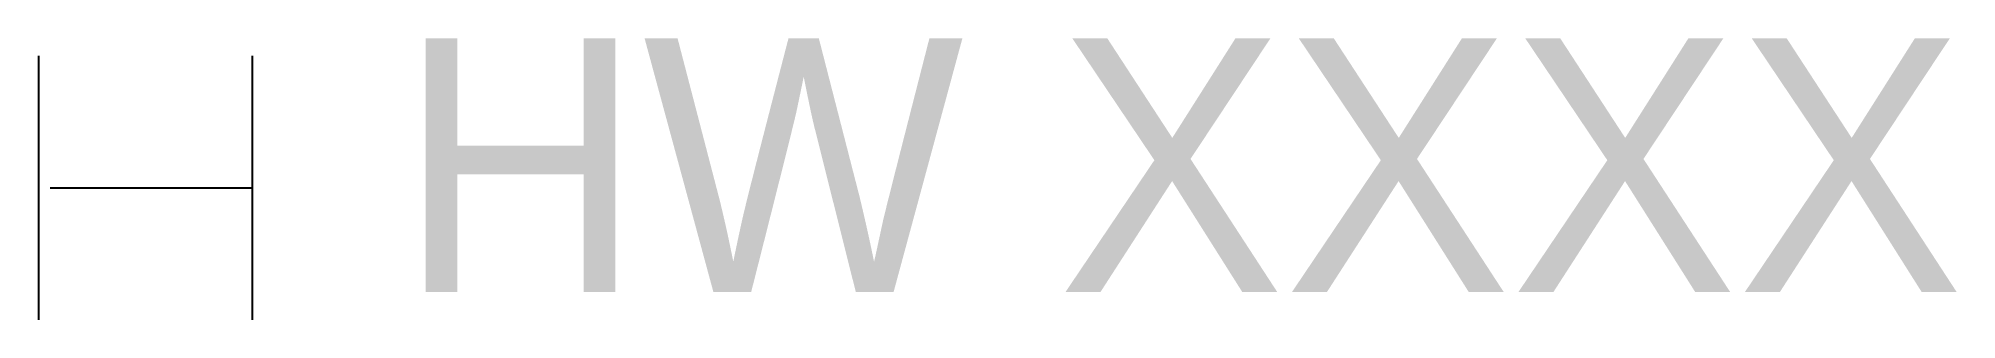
# Model space of a CAD drawing. Header units: metres. Extents: x -174518 to -172629, y -297258 to -296981.
import ezdxf

# ---------------------------------------------------------------- set-up
doc = ezdxf.new("R2010")
doc.units = ezdxf.units.M
doc.layers.add('DIM', color=4, linetype='Continuous')
doc.layers.add('K', color=2, linetype='Continuous')

msp = doc.modelspace()

# ---------------------------------------------------------------- linework, layer by layer
at = {"layer": 'K'}
for p, q in [((-174518.11, -296997.84), (-174518.11, -297257.95)), ((-174307.67, -296997.84), (-174307.67, -297257.95)), ((-174506.42, -297127.89), (-174307.67, -297127.89))]:
    msp.add_line(p, q, dxfattribs=at)

# ---------------------------------------------------------------- texts
at = {"layer": 'DIM'}
msp.add_text('HW XXXX', height=250, dxfattribs=at).set_placement((-174164.12, -297230.65))

doc.saveas('drawing.dxf')
